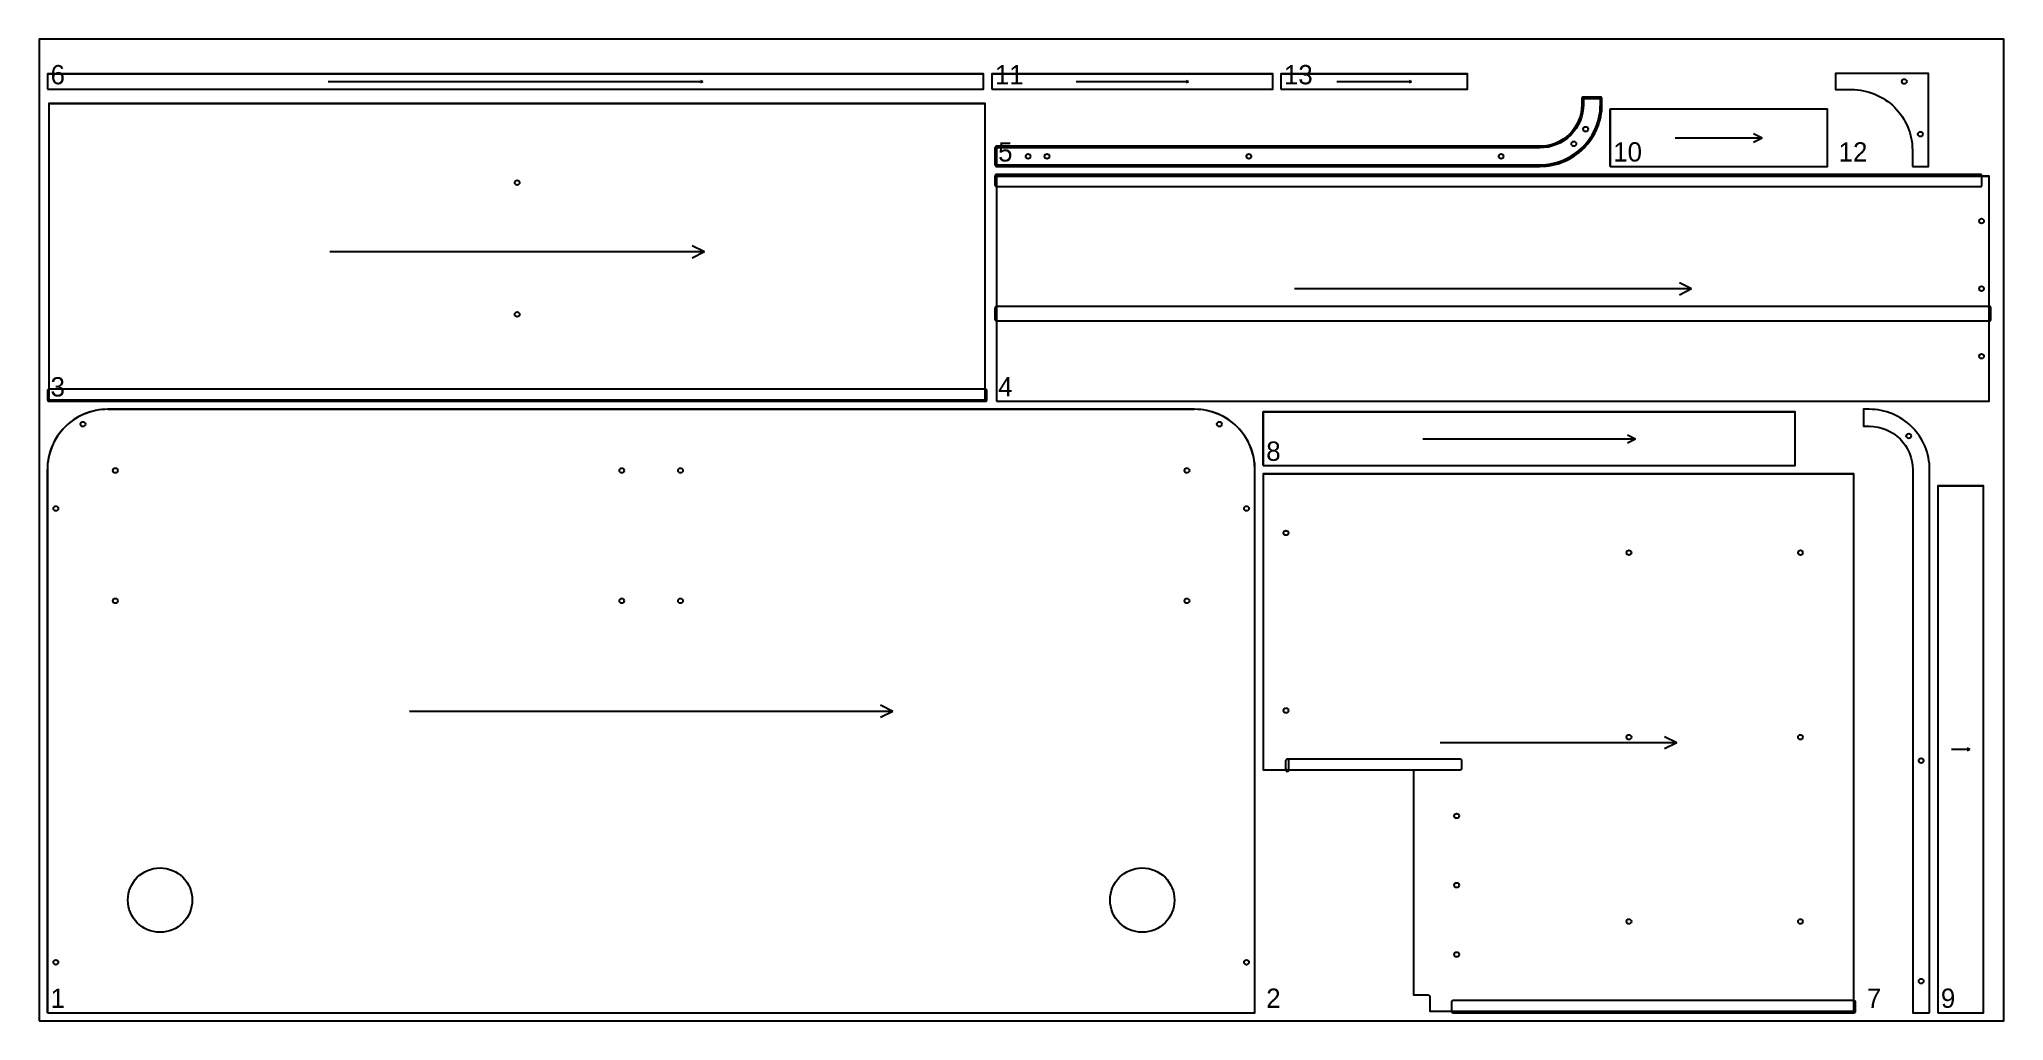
# Model space of a CAD drawing. Header units: millimetres. Extents: x 0 to 2440, y 0 to 1220.
import ezdxf

# ---------------------------------------------------------------- set-up
doc = ezdxf.new("R2010")
doc.units = ezdxf.units.MM
for name, color, linetype in [('A_SIDE_GROOVE_10', 7, 'Continuous'), ('A_SIDE_GROOVE_5_THICKNESS_REDUCTION', 7, 'Continuous'), ('A_SIDE_GROOVE_7', 7, 'Continuous'), ('A_SIDE_HOLES_12', 7, 'Continuous'), ('A_SIDE_HOLES_15.5', 7, 'Continuous'), ('B_SIDE_HOLES_12', 7, 'Continuous'), ('B_SIDE_HOLES_16.5', 7, 'Continuous'), ('EDGE_BANDING', 7, 'Continuous'), ('GRAIN_DIRECTION', 3, 'Continuous'), ('INSIDE_THROUGH', 7, 'Continuous'), ('OUTSIDE_THROUGH', 7, 'Continuous')]:
    doc.layers.add(name, color=color, linetype=linetype)
doc.layers.add('PART_LABELS', color=3, linetype='Continuous', plot=False)
doc.layers.add('SHEET_BOUNDARY', color=8, linetype='Continuous', plot=False)

msp = doc.modelspace()

# ---------------------------------------------------------------- linework, layer by layer
at = {"layer": 'A_SIDE_GROOVE_10'}
for points in [[(1189, 1037), (2411, 1037, 0.414214), (2413, 1039), (2413, 1050, 0.414214), (2411, 1052), (1189, 1052, 0.414214), (1187, 1050), (1187, 1039, 0.414214)], [(12, 770), (1175, 770, 0.414214), (1177, 772), (1177, 783, 0.414214), (1175, 785), (12, 785, 0.414214), (10, 783), (10, 772, 0.414214)], [(1550, 312), (1765, 312, 0.414214), (1767, 314), (1767, 323, 0.414214), (1765, 325), (1550, 325, 0.414214), (1548, 323), (1548, 314, 0.414214)], [(1550, 310), (1550, 310, 0.414214), (1552, 312), (1552, 323, 0.414214), (1550, 325), (1550, 325, 0.414214), (1548, 323), (1548, 312, 0.414214)], [(1756, 10), (2254, 10, 0.414214), (2256, 12), (2256, 23, 0.414214), (2254, 25), (1756, 25, 0.414214), (1754, 23), (1754, 12, 0.414214)]]:
    msp.add_lwpolyline(points, format="xyb", close=True, dxfattribs=at)
at = {"layer": 'A_SIDE_GROOVE_5_THICKNESS_REDUCTION'}
msp.add_lwpolyline([(1189, 1062), (1864, 1062, 0.414214), (1941, 1139), (1941, 1146, 0.414214), (1939, 1148), (1918, 1148, 0.414214), (1916, 1146), (1916, 1139, -0.414214), (1864, 1087), (1189, 1087, 0.414214), (1187, 1085), (1187, 1064, 0.414214)], format="xyb", close=True, dxfattribs=at)
at = {"layer": 'A_SIDE_GROOVE_7'}
msp.add_lwpolyline([(1189, 870), (2422, 870, 0.414214), (2424, 872), (2424, 886, 0.414214), (2422, 888), (1189, 888, 0.414214), (1187, 886), (1187, 872, 0.414214)], format="xyb", close=True, dxfattribs=at)
at = {"layer": 'A_SIDE_HOLES_12'}
for centre in [(593.5, 1041.8), (2412.5, 994), (2412.5, 910), (593.5, 878), (2412.5, 826), (1548.5, 606.4), (1974.5, 581.8), (2187.5, 581.8), (1548.5, 385.6), (1974.5, 352.5), (2187.5, 352.5), (1760.5, 254.6), (1760.5, 168.5), (1974.5, 123.3), (2187.5, 123.3), (1760.5, 82.4)]:
    msp.add_circle(centre, 3, dxfattribs=at)
at = {"layer": 'A_SIDE_HOLES_15.5'}
for centre in [(2316.5, 1167.5), (2336.5, 1102), (2322, 726.9), (2337.5, 323.3), (2337.5, 49.2)]:
    msp.add_circle(centre, 3, dxfattribs=at)
at = {"layer": 'B_SIDE_HOLES_12'}
for centre in [(94.5, 684), (723.5, 684), (796.5, 684), (1425.5, 684), (94.5, 522), (723.5, 522), (796.5, 522), (1425.5, 522)]:
    msp.add_circle(centre, 3, dxfattribs=at)
at = {"layer": 'B_SIDE_HOLES_16.5'}
for centre in [(54.2, 741.6), (1465.8, 741.6), (20.5, 636.7), (1499.5, 636.7), (20.5, 72.7), (1499.5, 72.7)]:
    msp.add_circle(centre, 3, dxfattribs=at)
at = {"layer": 'EDGE_BANDING'}
for p, q in [((10, 1177), (1173, 1177)), ((1183, 1177), (1532, 1177)), ((1542, 1177), (1774, 1177)), ((12, 1140), (1175, 1140)), ((1951, 1062), (1951, 1133)), ((2221, 1062), (2221, 1133)), ((1189, 1050), (2422, 1050)), ((1951, 1062), (2221, 1062)), ((2422, 770), (2422, 1050)), ((12, 772), (1175, 772)), ((85, 760), (1435, 760)), ((1189, 770), (2422, 770)), ((1520, 757), (2181, 757)), ((1520, 690), (1520, 757)), ((2181, 690), (2181, 757)), ((10, 10), (10, 685)), ((1510, 10), (1510, 685)), ((1520, 690), (2181, 690)), ((1520, 680), (2254, 680)), ((2254, 12), (2254, 680)), ((2358, 665), (2415, 665)), ((2415, 10), (2415, 665)), ((10, 10), (1510, 10)), ((1727, 12), (2254, 12))]:
    msp.add_line(p, q, dxfattribs=at)
for centre, start, end in [((85, 685), 90, 180), ((1435, 685), 0, 90)]:
    msp.add_arc(centre, 75, start, end, dxfattribs=at)
at = {"layer": 'GRAIN_DIRECTION'}
for p, q in [((358.9, 1167.5), (824.1, 1167.5)), ((821.2, 1168.9), (824.1, 1167.5)), ((821.2, 1166.1), (824.1, 1167.5)), ((1287.7, 1167.5), (1427.3, 1167.5)), ((1424.5, 1168.9), (1427.3, 1167.5)), ((1424.5, 1166.1), (1427.3, 1167.5)), ((1611.6, 1167.5), (1704.4, 1167.5)), ((1701.5, 1168.9), (1704.4, 1167.5)), ((1701.5, 1166.1), (1704.4, 1167.5)), ((2129.4, 1102.8), (2140, 1097.5)), ((2032, 1097.5), (2140, 1097.5)), ((2129.4, 1092.2), (2140, 1097.5)), ((360.9, 956), (826.1, 956)), ((811.1, 963.5), (826.1, 956)), ((811.1, 948.5), (826.1, 956)), ((1558.9, 910), (2052.1, 910)), ((2037.1, 917.5), (2052.1, 910)), ((2037.1, 902.5), (2052.1, 910)), ((1718.3, 723.5), (1982.7, 723.5)), ((1972.7, 728.5), (1982.7, 723.5)), ((1972.7, 718.5), (1982.7, 723.5)), ((1045, 392.5), (1060, 385)), ((460, 385), (1060, 385)), ((1045, 377.5), (1060, 385)), ((1740.2, 346), (2033.8, 346)), ((2018.8, 353.5), (2033.8, 346)), ((2018.8, 338.5), (2033.8, 346)), ((2375.1, 337.5), (2397.9, 337.5)), ((2394.5, 339.2), (2397.9, 337.5)), ((2394.5, 335.8), (2397.9, 337.5))]:
    msp.add_line(p, q, dxfattribs=at)
at = {"layer": 'INSIDE_THROUGH'}
for centre, radius in [((1920.7, 1108.2), 3), ((1228.2, 1074.5), 3), ((1251.7, 1074.5), 3), ((1502.3, 1074.5), 3), ((1815.7, 1074.5), 3), ((1906, 1090), 3), ((150, 150), 40), ((1370, 150), 40)]:
    msp.add_circle(centre, radius, dxfattribs=at)
at = {"layer": 'OUTSIDE_THROUGH'}
for points in [[(10, 1158), (1173, 1158), (1173, 1177), (10, 1177)], [(1183, 1158), (1532, 1158), (1532, 1177), (1183, 1177)], [(1542, 1158), (1774, 1158), (1774, 1177), (1542, 1177)], [(12, 772), (1175, 772), (1175, 1140), (12, 1140)], [(1951, 1062), (2221, 1062), (2221, 1133), (1951, 1133)], [(1189, 770), (2422, 770), (2422, 1050), (1189, 1050)], [(1520, 690), (2181, 690), (2181, 757), (1520, 757)], [(2358, 10), (2415, 10), (2415, 665), (2358, 665)]]:
    msp.add_lwpolyline(points, close=True, dxfattribs=at)
for points in [[(2326.5, 1062), (2346.5, 1062), (2346.5, 1177.5), (2231, 1177.5), (2231, 1157.5), (2251, 1157.5, -0.414214), (2326.5, 1082)], [(1189, 1064), (1864, 1064, 0.414214), (1939, 1139), (1939, 1146), (1918, 1146), (1918, 1139, -0.414214), (1864, 1085), (1189, 1085)], [(10, 10), (1510, 10), (1510, 685, 0.414214), (1435, 760), (85, 760, 0.414214), (10, 685)], [(2348, 10), (2348, 685, 0.414214), (2273, 760), (2266, 760), (2266, 739), (2273, 739, -0.414214), (2327, 685), (2327, 10)], [(1707, 310), (1707, 32), (1725, 32, -0.414214), (1727, 30), (1727, 12), (2254, 12), (2254, 680), (1520, 680), (1520, 312), (1705, 312, -0.414214)]]:
    msp.add_lwpolyline(points, format="xyb", close=True, dxfattribs=at)
at = {"layer": 'SHEET_BOUNDARY'}
msp.add_lwpolyline([(0, 0), (2440, 0), (2440, 1220), (0, 1220)], close=True, dxfattribs=at)

# ---------------------------------------------------------------- texts
at = {"layer": 'PART_LABELS'}
for s, p in [('6', (14, 1164)), ('11', (1187, 1164)), ('13', (1546, 1164)), ('5', (1191, 1068)), ('10', (1955, 1068)), ('12', (2235, 1068)), ('3', (14, 776)), ('4', (1191, 776)), ('8', (1524, 696)), ('1', (14, 16)), ('2', (1524, 16)), ('7', (2270, 16)), ('9', (2362, 16))]:
    msp.add_text(s, height=24, dxfattribs=at).set_placement(p)

doc.saveas('drawing.dxf')
